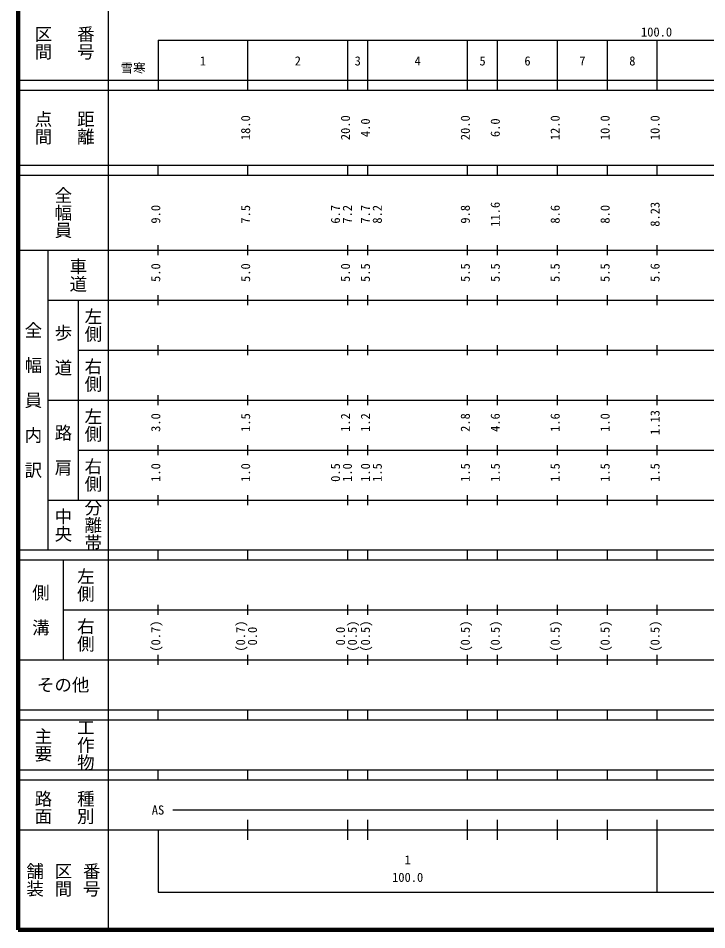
# Model space of a CAD drawing. Units: millimetres on the paper, enlarged 1000 times. Extents: x 40000 to 680000, y 20000 to 380000.
# Drawn here: x 40000 to 177910, y 20000 to 202409 of the extents above; entities that cross this region are included whole.
import ezdxf
from ezdxf.enums import TextEntityAlignment as Align

# ---------------------------------------------------------------- set-up
doc = ezdxf.new("R2010")
doc.units = ezdxf.units.MM
doc.header["$LTSCALE"] = 1000
doc.layers.add('M-TTL', color=2, linetype='Continuous', lineweight=140)
doc.layers.add('M-TTL-BAND', color=7, linetype='Continuous', lineweight=25)
doc.styles.add('@ＭＳ ゴシック', font='')
doc.styles.add('ＭＳ ゴシック', font='')
doc.styles.get('@ＭＳ ゴシック').set_extended_font_data('@MS Gothic')
doc.styles.get('ＭＳ ゴシック').set_extended_font_data('MS Gothic')

msp = doc.modelspace()

# ---------------------------------------------------------------- linework, layer by layer
at = {"layer": 'M-TTL'}
for p, q in [((40000, 380000), (40000, 20000)), ((40000, 20000), (680000, 20000))]:
    msp.add_line(p, q, dxfattribs=at)
at = {"layer": 'M-TTL-BAND'}
for p, q in [((58000, 370000), (58000, 20000)), ((68000, 198000), (579000, 198000)), ((68000, 198000), (68000, 188000)), ((86000, 188000), (86000, 198000)), ((106000, 188000), (106000, 198000)), ((110000, 188000), (110000, 198000)), ((130000, 188000), (130000, 198000)), ((136000, 188000), (136000, 198000)), ((148000, 188000), (148000, 198000)), ((158000, 188000), (158000, 198000)), ((168000, 188000), (168000, 198000)), ((40000, 190000), (579000, 190000)), ((40000, 188000), (579000, 188000)), ((40000, 173000), (579000, 173000)), ((68000, 171000), (68000, 173000)), ((86000, 171000), (86000, 173000)), ((106000, 171000), (106000, 173000)), ((110000, 171000), (110000, 173000)), ((130000, 171000), (130000, 173000)), ((136000, 171000), (136000, 173000)), ((148000, 171000), (148000, 173000)), ((158000, 171000), (158000, 173000)), ((168000, 171000), (168000, 173000)), ((40000, 171000), (579000, 171000)), ((68000, 155000), (68000, 157000)), ((86000, 155000), (86000, 157000)), ((106000, 155000), (106000, 157000)), ((110000, 155000), (110000, 157000)), ((130000, 155000), (130000, 157000)), ((136000, 155000), (136000, 157000)), ((148000, 155000), (148000, 157000)), ((158000, 155000), (158000, 157000)), ((168000, 155000), (168000, 157000)), ((40000, 156000), (579000, 156000)), ((46000, 96000), (46000, 156000)), ((46000, 146000), (579000, 146000)), ((52000, 146000), (52000, 106000)), ((68000, 145000), (68000, 147000)), ((86000, 145000), (86000, 147000)), ((106000, 145000), (106000, 147000)), ((110000, 145000), (110000, 147000)), ((130000, 145000), (130000, 147000)), ((136000, 145000), (136000, 147000)), ((148000, 145000), (148000, 147000)), ((158000, 145000), (158000, 147000)), ((168000, 145000), (168000, 147000)), ((68000, 135000), (68000, 137000)), ((86000, 135000), (86000, 137000)), ((106000, 135000), (106000, 137000)), ((110000, 135000), (110000, 137000)), ((130000, 135000), (130000, 137000)), ((136000, 135000), (136000, 137000)), ((148000, 135000), (148000, 137000)), ((158000, 135000), (158000, 137000)), ((168000, 135000), (168000, 137000)), ((52000, 136000), (579000, 136000)), ((46000, 126000), (579000, 126000)), ((68000, 125000), (68000, 127000)), ((86000, 125000), (86000, 127000)), ((106000, 125000), (106000, 127000)), ((110000, 125000), (110000, 127000)), ((130000, 125000), (130000, 127000)), ((136000, 125000), (136000, 127000)), ((148000, 125000), (148000, 127000)), ((158000, 125000), (158000, 127000)), ((168000, 125000), (168000, 127000)), ((68000, 115000), (68000, 117000)), ((86000, 115000), (86000, 117000)), ((106000, 115000), (106000, 117000)), ((110000, 115000), (110000, 117000)), ((130000, 115000), (130000, 117000)), ((136000, 115000), (136000, 117000)), ((148000, 115000), (148000, 117000)), ((158000, 115000), (158000, 117000)), ((168000, 115000), (168000, 117000)), ((52000, 116000), (579000, 116000)), ((46000, 106000), (579000, 106000)), ((68000, 105000), (68000, 107000)), ((86000, 105000), (86000, 107000)), ((106000, 105000), (106000, 107000)), ((110000, 105000), (110000, 107000)), ((130000, 105000), (130000, 107000)), ((136000, 105000), (136000, 107000)), ((148000, 105000), (148000, 107000)), ((158000, 105000), (158000, 107000)), ((168000, 105000), (168000, 107000)), ((40000, 96000), (579000, 96000)), ((68000, 94000), (68000, 96000)), ((86000, 94000), (86000, 96000)), ((106000, 94000), (106000, 96000)), ((110000, 94000), (110000, 96000)), ((130000, 94000), (130000, 96000)), ((136000, 94000), (136000, 96000)), ((148000, 94000), (148000, 96000)), ((158000, 94000), (158000, 96000)), ((168000, 94000), (168000, 96000)), ((40000, 94000), (579000, 94000)), ((49000, 94000), (49000, 74000)), ((49000, 84000), (579000, 84000)), ((68000, 83000), (68000, 85000)), ((86000, 83000), (86000, 85000)), ((106000, 83000), (106000, 85000)), ((110000, 83000), (110000, 85000)), ((130000, 83000), (130000, 85000)), ((136000, 83000), (136000, 85000)), ((148000, 83000), (148000, 85000)), ((158000, 83000), (158000, 85000)), ((168000, 83000), (168000, 85000)), ((68000, 73000), (68000, 75000)), ((86000, 73000), (86000, 75000)), ((106000, 73000), (106000, 75000)), ((110000, 73000), (110000, 75000)), ((130000, 73000), (130000, 75000)), ((136000, 73000), (136000, 75000)), ((148000, 73000), (148000, 75000)), ((158000, 73000), (158000, 75000)), ((168000, 73000), (168000, 75000)), ((40000, 74000), (579000, 74000)), ((40000, 64000), (579000, 64000)), ((68000, 62000), (68000, 64000)), ((86000, 62000), (86000, 64000)), ((106000, 62000), (106000, 64000)), ((110000, 62000), (110000, 64000)), ((130000, 62000), (130000, 64000)), ((136000, 62000), (136000, 64000)), ((148000, 62000), (148000, 64000)), ((158000, 62000), (158000, 64000)), ((168000, 62000), (168000, 64000)), ((40000, 62000), (579000, 62000)), ((40000, 52000), (579000, 52000)), ((68000, 50000), (68000, 52000)), ((86000, 50000), (86000, 52000)), ((106000, 50000), (106000, 52000)), ((110000, 50000), (110000, 52000)), ((130000, 50000), (130000, 52000)), ((136000, 50000), (136000, 52000)), ((148000, 50000), (148000, 52000)), ((158000, 50000), (158000, 52000)), ((168000, 50000), (168000, 52000)), ((40000, 50000), (579000, 50000)), ((71000, 44000), (565000, 44000)), ((86000, 38000), (86000, 42000)), ((106000, 38000), (106000, 42000)), ((110000, 38000), (110000, 42000)), ((130000, 38000), (130000, 42000)), ((136000, 38000), (136000, 42000)), ((148000, 38000), (148000, 42000)), ((158000, 38000), (158000, 42000)), ((168000, 27500), (168000, 42000)), ((40000, 40000), (579000, 40000)), ((68000, 40000), (68000, 27500)), ((68000, 27500), (579000, 27500))]:
    msp.add_line(p, q, dxfattribs=at)

# ---------------------------------------------------------------- texts
at = {"layer": 'M-TTL-BAND', "style": '@ＭＳ ゴシック'}
for s, p in [('番号', (53500, 197500)), ('区間', (45000, 197500)), ('点間', (45000, 180500)), ('距離', (53500, 180500)), ('全幅員', (49000, 163500)), ('車道', (52000, 151000)), ('左側', (55000, 141000)), ('全\u3000幅\u3000員\u3000内\u3000訳', (43000, 126000)), ('歩\u3000道', (49000, 136000)), ('右側', (55000, 131000)), ('左側', (55000, 121000)), ('路\u3000肩', (49000, 116000)), ('右側', (55000, 111000)), ('分離帯', (55000, 101000)), ('中央', (49000, 101000)), ('左側', (53500, 89000)), ('側\u3000溝', (44500, 84000)), ('右側', (53500, 79000)), ('主要', (45000, 57000)), ('工作物', (53500, 57000)), ('路面', (45000, 44500)), ('種別', (53500, 44500)), ('舗装', (43333, 30000)), ('区間', (49000, 30000)), ('番号', (54667, 30000))]:
    msp.add_text(s, height=2566, rotation=270, dxfattribs=at).set_placement(p, align=Align.MIDDLE_CENTER)
at = {"layer": 'M-TTL-BAND', "style": 'ＭＳ ゴシック'}
for s, p in [('100.0', (167844, 198195)), ('1', (77000, 192405)), ('2', (96000, 192405)), ('3', (108000, 192405)), ('4', (120000, 192405)), ('5', (133000, 192405)), ('6', (142000, 192405)), ('7', (153000, 192405)), ('8', (163000, 192405)), ('AS', (68000, 42500)), ('1', (118000, 32523)), ('100.0', (118000, 29033))]:
    msp.add_text(s, height=1833, dxfattribs=at).set_placement(p, align=Align.BOTTOM_CENTER)
msp.add_text('雪寒', height=1833, dxfattribs=at).set_placement((65500, 191000), align=Align.BOTTOM_RIGHT)
for s, p in [('18.0', (87000, 180500)), ('20.0', (107000, 180500)), ('20.0', (131000, 180500)), ('12.0', (149000, 180500)), ('10.0', (159000, 180500)), ('10.0', (169000, 180500)), ('4.0', (111000, 180500)), ('6.0', (137000, 180500)), ('9.0', (69000, 163174)), ('7.5', (87000, 163174)), ('6.7', (105000, 163174)), ('7.2', (107370, 163174)), ('7.7', (111000, 163174)), ('8.2', (113370, 163174)), ('9.8', (131000, 163174)), ('11.6', (137000, 163174)), ('8.6', (149000, 163174)), ('8.0', (159000, 163174)), ('8.23', (169000, 163174)), ('5.0', (69000, 151500)), ('5.0', (87000, 151500)), ('5.0', (107000, 151500)), ('5.6', (169000, 151500)), ('5.5', (111000, 151500)), ('5.5', (131000, 151500)), ('5.5', (137000, 151500)), ('5.5', (149000, 151500)), ('5.5', (159000, 151500)), ('3.0', (69000, 121500)), ('1.5', (87000, 121500)), ('1.2', (107000, 121500)), ('1.2', (111000, 121500)), ('2.8', (131000, 121500)), ('4.6', (137000, 121500)), ('1.6', (149000, 121500)), ('1.0', (159000, 121500)), ('1.13', (169000, 121500)), ('1.0', (69000, 111500)), ('1.0', (87000, 111500)), ('0.5', (105000, 111500)), ('1.0', (107370, 111500)), ('1.0', (111000, 111500)), ('1.5', (113370, 111500)), ('1.5', (131000, 111500)), ('1.5', (137000, 111500)), ('1.5', (149000, 111500)), ('1.5', (159000, 111500)), ('1.5', (169000, 111500)), ('(0.7)', (69000, 78764)), ('(0.7)', (86000, 78764)), ('0.0', (88370, 78764)), ('0.0', (106000, 78764)), ('(0.5)', (108370, 78764)), ('(0.5)', (111000, 78764)), ('(0.5)', (131000, 78764)), ('(0.5)', (137000, 78764)), ('(0.5)', (149000, 78764)), ('(0.5)', (159000, 78764)), ('(0.5)', (169000, 78764))]:
    msp.add_text(s, height=1833, rotation=90, dxfattribs=at).set_placement(p, align=Align.BOTTOM_CENTER)
msp.add_text('その他', height=2566, dxfattribs=at).set_placement((49000, 69000), align=Align.MIDDLE_CENTER)

doc.saveas('drawing.dxf')
